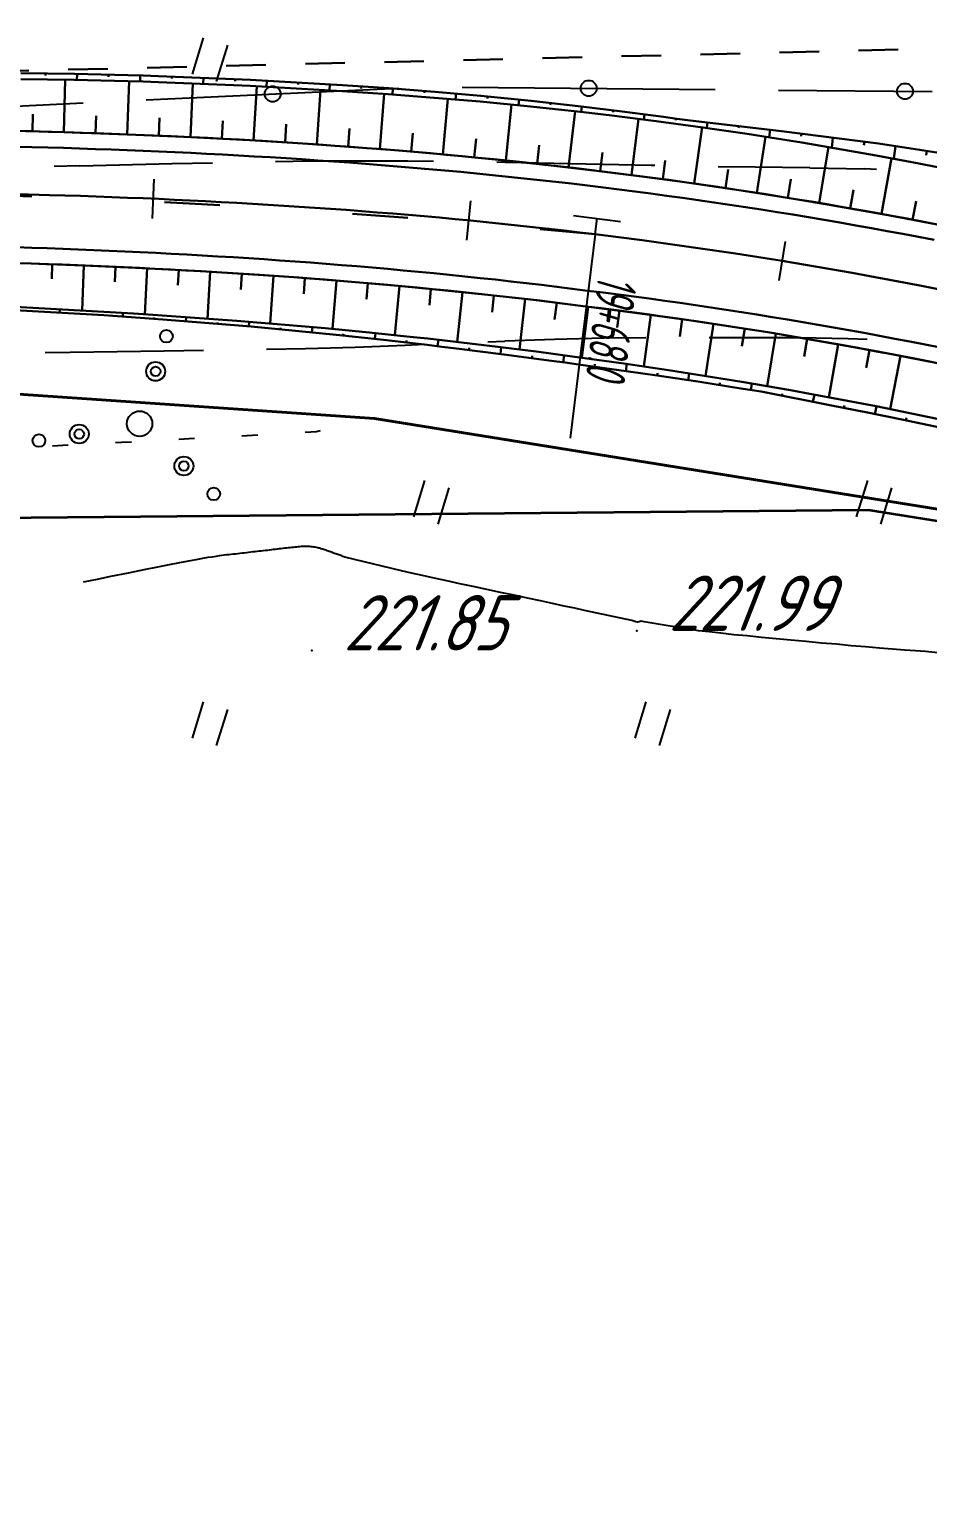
# Model space of a CAD drawing. Header units: millimetres. Extents: x -698 to 8131, y -704 to 4503.
# Drawn here: x 1151.6 to 1208.4, y 3636.2 to 3729.6 of the extents above; entities that cross this region are included whole.
import ezdxf

# ---------------------------------------------------------------- set-up
doc = ezdxf.new("R2010")
doc.units = ezdxf.units.MM
for name, pattern in [('CONTI', [0]), ('STRIHSMALL', [1, 0.5, -0.5]), ('STROT', [1.7, 0.5, -1.2])]:
    doc.linetypes.add(name, pattern=pattern)
for name, color, linetype, lineweight in [('10', 1, 'Continuous', 35), ('КОПИЯ_ОСЬ_13_ОТКОСЫ', 7, 'Continuous', 30), ('КОПИЯ_ОСЬ_ГРАНИЦЫ_ПОЛОС', 7, 'Continuous', 30), ('ОСЬ_ВЕРХ_ПОКРЫТИЯ_ГРАНИЦЫ_ПОЛОС', 7, 'Continuous', 30), ('ОСЬ_ВЕРХ_ПОКРЫТИЯ_ОСЬ', 1, 'Continuous', 30)]:
    doc.layers.add(name, color=color, linetype=linetype, lineweight=lineweight)
for name, color, linetype in [('_Ростелеком', 6, 'Continuous'), ('GOR_BDEFAULT', 212, 'CONTI'), ('PI_OTDEFAULT', 172, 'CONTI'), ('PI_TTDEFAULT', 5, 'CONTI'), ('PLN_O', 7, 'CONTI'), ('SIT_LDEFAULT', 7, 'CONTI'), ('USLZNDEFAULT', 7, 'CONTI'), ('ZAPSKDEFAULT', 7, 'CONTI'), ('Изменение выноски', 3, 'Continuous'), ('ОСЬ_ВЕРХ_ПОКРЫТИЯ_ПИКЕТЫ', 1, 'Continuous'), ('ОСЬ_ВЕРХ_ПОКРЫТИЯ_РАЗБИВКА_КРИВ', 1, 'Continuous'), ('разметка', 7, 'Continuous')]:
    doc.layers.add(name, color=color, linetype=linetype)
doc.styles.add('eskd', font='isocpeui.ttf', dxfattribs={"width": 1.2})
doc.styles.get("Standard").update_dxf_attribs({"font": 'isocpeui.ttf'})
doc.styles.add('STYLE1', font='isocpeui.ttf', dxfattribs={"width": 0.9})
doc.linetypes.add('кабель_связи_проект.', pattern='A,10,-1,["/",STYLE1,S=3,R=0,X=0,Y=-1.5],-4.1', length=15.1)

# ---------------------------------------------------------------- blocks, each defined once
blk = doc.blocks.new('BL_2011')
at = {"color": 0}
for p, q in [((0, 0), (0, 2.4)), ((1.6, 0), (1.6, 2.4))]:
    blk.add_line(p, q, dxfattribs=at)
blk = doc.blocks.new('BL_2010')
at = {"color": 0}
for centre, radius in [((0, 5.78), 0.4), ((0, 3.46), 0.6), ((0, 3.46), 0.3), ((0, 0), 0.8), ((-3.46, -1.74), 0.6), ((-3.46, -1.74), 0.3), ((3.46, -1.74), 0.6), ((3.46, -1.74), 0.3), ((-5.78, -2.88), 0.4), ((5.78, -2.88), 0.4)]:
    blk.add_circle(centre, radius, dxfattribs=at)

msp = doc.modelspace()

# ---------------------------------------------------------------- linework, layer by layer
at = {"layer": '10'}
msp.add_lwpolyline([(2162.783, 3383.774), (2086.083, 3399.104), (2023.843, 3412.104), (1914.293, 3434.964), (1842.823, 3450.024), (1748.353, 3469.324), (1605.033, 3494.404), (1606.563, 3488.914), (1596.893, 3490.534), (1543.043, 3509.994), (1510.863, 3521.344), (1481.723, 3540.654), (1368.533, 3619.734), (1289.903, 3664.834), (1246.893, 3688.964), (1228.043, 3695.534), (1204.683, 3699.254), (843.893, 3696.004)], dxfattribs=at)
at = {"layer": '_Ростелеком', "linetype": 'кабель_связи_проект.', "lineweight": 40, "ltscale": 0.25}
msp.add_lwpolyline([(1139.317, 3707.384), (1173.443, 3705.052), (1210.365, 3699.103), (1228.095, 3695.879), (1247.2, 3689.26), (1259.613, 3683.865), (1298.754, 3664.906), (1337.605, 3641.335), (1379.143, 3613.354), (1432.54, 3577.081), (1497.38, 3534.92), (1507.859, 3528.099), (1522.677, 3520.444), (1549.009, 3508.805), (1605.059, 3494.766), (1669.261, 3483.803), (1746.706, 3469.612), (1806.748, 3457.394), (1856.922, 3447.106), (1888.768, 3440.625), (1918.482, 3434.382), (2018.587, 3413.687), (2116.876, 3393.624), (2299.356, 3355.85)], dxfattribs=at)
at = {"layer": 'GOR_BDEFAULT', "color": 212, "elevation": 222, "flags": 128}
for points in [[(1233.859, 3685.17), (1233.789, 3685.27), (1233.689, 3685.37), (1233.579, 3685.49), (1233.449, 3685.61), (1233.289, 3685.75), (1233.099, 3685.89), (1232.869, 3686.04), (1232.599, 3686.2), (1232.289, 3686.36), (1231.929, 3686.53), (1231.509, 3686.7), (1231.039, 3686.87), (1230.499, 3687.05), (1229.889, 3687.23), (1229.219, 3687.41), (1228.469, 3687.59), (1227.649, 3687.77), (1226.779, 3687.95), (1225.859, 3688.12), (1224.909, 3688.29), (1223.919, 3688.46), (1222.919, 3688.63), (1221.919, 3688.79), (1220.909, 3688.94), (1219.919, 3689.08), (1218.949, 3689.22), (1218.009, 3689.35), (1217.109, 3689.47), (1216.259, 3689.58), (1215.479, 3689.67), (1214.759, 3689.76), (1214.099, 3689.83), (1213.489, 3689.9), (1212.929, 3689.95), (1212.409, 3690), (1211.899, 3690.05), (1211.409, 3690.09), (1210.929, 3690.12), (1210.449, 3690.16), (1209.949, 3690.19), (1209.429, 3690.23), (1208.879, 3690.26), (1208.289, 3690.31), (1207.649, 3690.35), (1206.949, 3690.41), (1206.189, 3690.47), (1205.369, 3690.53), (1204.499, 3690.61), (1203.589, 3690.68), (1202.659, 3690.77), (1201.709, 3690.85), (1200.739, 3690.94), (1199.779, 3691.03), (1198.839, 3691.12), (1197.909, 3691.21), (1197.009, 3691.3), (1196.159, 3691.38), (1195.349, 3691.47), (1194.609, 3691.55), (1193.929, 3691.62), (1190.499, 3692.2), (1190.309, 3692.24), (1190.179, 3692.2), (1190.069, 3692.18), (1189.959, 3692.2), (1189.839, 3692.23), (1189.709, 3692.27), (1186.729, 3692.91), (1186.119, 3693.05), (1185.439, 3693.19), (1184.699, 3693.35), (1183.929, 3693.51), (1183.109, 3693.69), (1182.269, 3693.87), (1181.409, 3694.05), (1180.549, 3694.24), (1179.689, 3694.42), (1178.839, 3694.6), (1178.019, 3694.78), (1177.219, 3694.95), (1176.479, 3695.12), (1175.779, 3695.27), (1175.149, 3695.41), (1171.559, 3696.29), (1171.499, 3696.31), (1171.429, 3696.33), (1171.369, 3696.36), (1171.309, 3696.38), (1171.239, 3696.4), (1171.179, 3696.42), (1171.119, 3696.45), (1171.049, 3696.47), (1170.989, 3696.5), (1170.919, 3696.52), (1170.849, 3696.54), (1170.789, 3696.57), (1170.719, 3696.59), (1170.649, 3696.62), (1170.579, 3696.64), (1170.509, 3696.67), (1170.439, 3696.69), (1170.369, 3696.72), (1170.299, 3696.74), (1170.219, 3696.77), (1170.149, 3696.79), (1170.079, 3696.81), (1169.999, 3696.84), (1169.919, 3696.86), (1169.849, 3696.88), (1169.769, 3696.89), (1169.689, 3696.91), (1169.609, 3696.92), (1169.519, 3696.93), (1169.439, 3696.94), (1169.349, 3696.95), (1169.259, 3696.96), (1169.179, 3696.96), (1169.079, 3696.96), (1168.989, 3696.96), (1168.899, 3696.95), (1168.799, 3696.95), (1168.709, 3696.94), (1168.609, 3696.93), (1168.509, 3696.92), (1168.399, 3696.91), (1168.299, 3696.9), (1168.189, 3696.89), (1168.089, 3696.88), (1167.979, 3696.87), (1167.869, 3696.85), (1167.749, 3696.84), (1167.639, 3696.83), (1167.519, 3696.81), (1167.399, 3696.8), (1167.289, 3696.79), (1167.159, 3696.77), (1167.039, 3696.76), (1166.919, 3696.74), (1166.789, 3696.73), (1166.669, 3696.71), (1166.539, 3696.7), (1166.409, 3696.68), (1166.279, 3696.67), (1166.149, 3696.65), (1166.019, 3696.64), (1165.889, 3696.62), (1165.749, 3696.61), (1165.619, 3696.59), (1165.479, 3696.58), (1165.339, 3696.56), (1165.209, 3696.54), (1165.069, 3696.53), (1164.929, 3696.51), (1164.789, 3696.5), (1164.649, 3696.48), (1164.509, 3696.47), (1164.369, 3696.45), (1164.229, 3696.43), (1164.089, 3696.42), (1163.939, 3696.4), (1163.789, 3696.38), (1163.619, 3696.36), (1163.419, 3696.33), (1163.179, 3696.29), (1162.899, 3696.25), (1162.559, 3696.19), (1162.149, 3696.12), (1161.679, 3696.03), (1161.119, 3695.92), (1160.459, 3695.79), (1159.709, 3695.65), (1158.849, 3695.47), (1157.859, 3695.27), (1156.749, 3695.05)], [(1156.749, 3695.05), (1155.909, 3694.87), (1155.019, 3694.69)]]:
    msp.add_lwpolyline(points, dxfattribs=at)
at = {"layer": 'PI_TTDEFAULT', "color": 5}
for p in [(1190.039, 3691.62, 221.987), (1169.479, 3690.38, 221.847)]:
    msp.add_point(p, dxfattribs=at)
at = {"layer": 'PLN_O'}
for p, q in [((1159.009, 3725.19), (1174.989, 3725.94)), ((1178.989, 3726), (1194.989, 3725.85)), ((1198.989, 3725.81), (1208.709, 3725.72)), ((1139.039, 3724.25), (1155.019, 3725))]:
    msp.add_line(p, q, dxfattribs=at)
for centre in [(1166.999, 3725.57), (1186.989, 3725.93), (1206.989, 3725.74)]:
    msp.add_circle(centre, 0.5, dxfattribs=at)
at = {"layer": 'SIT_LDEFAULT', "color": 7}
for p, q in [((1160.649, 3721.15), (1154.799, 3721.01)), ((1163.189, 3721.2), (1160.649, 3721.15)), ((1169.409, 3721.31), (1167.179, 3721.27)), ((1172.489, 3721.33), (1169.409, 3721.31)), ((1175.559, 3721.31), (1172.489, 3721.32)), ((1177.179, 3721.3), (1175.559, 3721.32)), ((1181.709, 3721.24), (1181.179, 3721.25)), ((1184.789, 3721.18), (1181.709, 3721.24)), ((1187.859, 3721.11), (1184.789, 3721.18)), ((1190.939, 3721.04), (1187.859, 3721.11)), ((1154.799, 3721.02), (1153.179, 3720.98)), ((1191.179, 3721.04), (1190.939, 3721.04)), ((1197.509, 3720.94), (1195.179, 3720.97)), ((1200.969, 3720.89), (1197.509, 3720.94)), ((1204.429, 3720.81), (1200.969, 3720.88)), ((1205.179, 3720.8), (1204.429, 3720.83)), ((1180.609, 3709.9), (1181.689, 3709.94)), ((1181.689, 3709.95), (1184.829, 3710.06)), ((1184.829, 3710.06), (1187.959, 3710.14)), ((1187.959, 3710.14), (1190.599, 3710.17)), ((1194.599, 3710.18), (1197.219, 3710.18)), ((1197.219, 3710.18), (1200.309, 3710.17)), ((1200.309, 3710.17), (1203.399, 3710.11)), ((1203.399, 3710.11), (1204.599, 3710.06)), ((1152.619, 3709.23), (1154.199, 3709.25)), ((1154.199, 3709.25), (1160.149, 3709.33)), ((1160.149, 3709.33), (1162.619, 3709.37)), ((1166.619, 3709.44), (1169.069, 3709.48)), ((1169.069, 3709.48), (1172.219, 3709.57)), ((1172.219, 3709.57), (1175.379, 3709.69)), ((1175.379, 3709.69), (1176.609, 3709.74)), ((1169.779, 3704.23), (1170.029, 3704.3)), ((1153.069, 3703.33), (1154.069, 3703.38)), ((1157.069, 3703.53), (1157.449, 3703.55)), ((1157.449, 3703.55), (1158.069, 3703.58)), ((1161.069, 3703.75), (1162.069, 3703.8)), ((1165.059, 3703.96), (1166.059, 3704.02)), ((1169.059, 3704.19), (1169.779, 3704.23))]:
    msp.add_line(p, q, dxfattribs=at)
at = {"layer": 'Изменение выноски', "color": 6, "linetype": 'STRIHSMALL', "lineweight": 30, "ltscale": 5}
msp.add_lwpolyline([(555.17, 3856.914), (603.757, 3813.368), (627.023, 3795.654), (684.937, 3757.458), (719.751, 3738.767), (749.124, 3728.928), (767.972, 3724.635), (788.332, 3723.459), (887.99, 3722.749), (1064.099, 3724.939), (1210.06, 3728.456), (1234.026, 3724.666), (1266.865, 3712.939), (1412.793, 3626.635), (1511.319, 3555.932), (1540.029, 3540.359), (1582.582, 3526.669), (1642.171, 3514.212), (1702.365, 3503.851), (1907.424, 3464.27), (1955.515, 3455.529)], dxfattribs=at)
at = {"layer": 'КОПИЯ_ОСЬ_13_ОТКОСЫ'}
for points in [[(1151.077, 3726.893), (1154.464, 3726.838), (1157.851, 3726.759), (1158.82, 3726.732), (1159.788, 3726.702), (1165.604, 3726.456), (1168.516, 3726.302), (1171.426, 3726.126), (1174.34, 3725.927), (1177.253, 3725.705), (1180.167, 3725.458), (1183.339, 3725.13), (1186.507, 3724.772), (1189.111, 3724.455), (1191.711, 3724.116), (1192.559, 3724.001), (1193.406, 3723.884), (1196.298, 3723.561), (1199.188, 3723.212), (1205.309, 3722.437), (1207.91, 3722.046), (1210.507, 3721.634)], [(1152.634, 3726.87), (1152.632, 3726.742)], [(1154.634, 3726.834), (1154.626, 3726.451)], [(1156.633, 3726.79), (1156.63, 3726.662)], [(1158.633, 3726.737), (1158.622, 3726.356)], [(1151.068, 3726.508), (1154.452, 3726.454), (1157.836, 3726.377), (1158.804, 3726.35), (1159.772, 3726.322), (1165.583, 3726.078), (1168.492, 3725.925), (1171.399, 3725.75), (1174.31, 3725.552), (1177.22, 3725.331), (1180.131, 3725.086), (1183.301, 3724.779), (1186.469, 3724.442), (1187.374, 3724.34), (1188.279, 3724.235), (1191.246, 3723.859), (1194.209, 3723.455), (1196.998, 3723.045), (1199.784, 3722.609), (1200.459, 3722.499), (1205.174, 3721.684), (1207.749, 3721.201), (1210.319, 3720.697)], [(1151.068, 3726.508), (1154.452, 3726.454), (1157.836, 3726.377), (1158.804, 3726.35), (1159.772, 3726.322), (1165.583, 3726.078), (1168.492, 3725.925), (1171.399, 3725.75), (1174.31, 3725.552), (1177.22, 3725.331), (1180.131, 3725.086), (1183.301, 3724.779), (1186.469, 3724.442), (1187.374, 3724.34), (1188.279, 3724.235), (1191.246, 3723.859), (1194.209, 3723.455), (1196.998, 3723.045), (1199.784, 3722.609), (1200.459, 3722.499), (1205.174, 3721.684), (1207.749, 3721.201), (1210.319, 3720.697)], [(1153.805, 3723.153), (1153.887, 3726.465)], [(1157.803, 3723.015), (1157.934, 3726.374)], [(1160.631, 3726.667), (1160.626, 3726.54)], [(1161.799, 3722.841), (1161.962, 3726.23)], [(1162.63, 3726.582), (1162.614, 3726.203)], [(1164.628, 3726.498), (1164.622, 3726.371)], [(1165.793, 3722.629), (1165.992, 3726.058)], [(1166.626, 3726.405), (1166.606, 3726.027)], [(1168.623, 3726.296), (1168.615, 3726.17)], [(1169.785, 3722.378), (1170.021, 3725.836)], [(1170.619, 3726.177), (1170.596, 3725.801)], [(1172.615, 3726.048), (1172.607, 3725.922)], [(1174.61, 3725.908), (1174.583, 3725.533)], [(1173.775, 3722.084), (1174.051, 3725.571)], [(1176.604, 3725.756), (1176.595, 3725.632)], [(1177.76, 3721.746), (1178.078, 3725.259)], [(1178.598, 3725.591), (1178.566, 3725.218)], [(1180.59, 3725.416), (1180.577, 3725.292)], [(1181.742, 3721.361), (1182.105, 3724.898)], [(1182.579, 3725.211), (1182.542, 3724.855)], [(1184.568, 3724.995), (1184.554, 3724.876)], [(1151.806, 3723.203), (1151.833, 3724.291)], [(1155.804, 3723.088), (1155.842, 3724.192)], [(1159.801, 3722.932), (1159.85, 3724.052)], [(1185.718, 3720.928), (1186.129, 3724.48)], [(1186.555, 3724.767), (1186.516, 3724.437)], [(1188.54, 3724.526), (1188.526, 3724.416)], [(1189.689, 3720.443), (1190.146, 3724.002)], [(1190.524, 3724.273), (1190.483, 3723.958)], [(1192.506, 3724.008), (1192.492, 3723.904)], [(1148.108, 3723.295), (1153.866, 3723.152), (1157.227, 3723.037), (1160.586, 3722.897), (1163.468, 3722.757), (1166.349, 3722.597), (1169.23, 3722.415), (1172.11, 3722.212), (1174.991, 3721.986), (1177.87, 3721.736), (1181.069, 3721.429), (1184.265, 3721.092), (1187.313, 3720.739), (1190.356, 3720.357), (1192.757, 3720.032), (1195.154, 3719.689), (1197.549, 3719.326), (1199.941, 3718.945), (1202.329, 3718.544), (1204.715, 3718.124), (1207.097, 3717.686), (1209.475, 3717.228)], [(1163.796, 3722.74), (1163.856, 3723.869)], [(1167.79, 3722.509), (1167.862, 3723.651)], [(1171.78, 3722.236), (1171.865, 3723.388)], [(1175.768, 3721.921), (1175.866, 3723.082)], [(1193.653, 3719.906), (1194.158, 3723.462)], [(1194.492, 3723.766), (1194.453, 3723.42)], [(1196.479, 3723.54), (1196.465, 3723.425)], [(1198.464, 3723.302), (1198.406, 3722.828)], [(1200.449, 3723.051), (1200.429, 3722.893)], [(1179.752, 3721.559), (1179.865, 3722.73)], [(1183.731, 3721.151), (1183.859, 3722.329)], [(1197.609, 3719.317), (1198.162, 3722.866)], [(1201.557, 3718.676), (1202.154, 3722.206)], [(1202.433, 3722.8), (1202.354, 3722.171)], [(1204.417, 3722.55), (1204.391, 3722.34)], [(1206.398, 3722.276), (1206.279, 3721.48)], [(1187.704, 3720.692), (1187.849, 3721.875)], [(1191.672, 3720.181), (1191.832, 3721.366)], [(1205.497, 3717.983), (1206.14, 3721.506)], [(1208.375, 3721.974), (1208.334, 3721.709)], [(1195.632, 3719.618), (1195.808, 3720.802)], [(1199.584, 3719.003), (1199.776, 3720.185)], [(1203.528, 3718.336), (1203.735, 3719.511)], [(1207.463, 3717.617), (1207.685, 3718.79)], [(1146.058, 3715.005), (1151.723, 3714.847), (1155.023, 3714.726), (1158.322, 3714.581), (1162.086, 3714.384), (1165.848, 3714.154), (1168.664, 3713.957), (1171.479, 3713.739), (1174.289, 3713.5), (1177.098, 3713.237), (1180.211, 3712.917), (1183.322, 3712.568), (1186.798, 3712.139), (1189.13, 3711.844), (1191.46, 3711.53), (1193.787, 3711.198), (1196.112, 3710.847), (1198.433, 3710.478), (1200.752, 3710.09), (1203.068, 3709.684), (1205.38, 3709.26), (1207.689, 3708.817), (1209.994, 3708.356)], [(1153.066, 3714.801), (1153.032, 3713.875)], [(1155.064, 3714.724), (1154.949, 3711.872)], [(1157.062, 3714.639), (1157.02, 3713.688)], [(1159.06, 3714.545), (1158.917, 3711.63)], [(1161.058, 3714.442), (1161.005, 3713.47)], [(1163.054, 3714.328), (1162.879, 3711.355)], [(1165.051, 3714.206), (1164.987, 3713.215)], [(1167.046, 3714.073), (1166.838, 3711.059)], [(1169.041, 3713.929), (1168.966, 3712.925)], [(1171.035, 3713.775), (1170.79, 3710.713)], [(1173.028, 3713.61), (1172.941, 3712.59)], [(1175.021, 3713.433), (1174.736, 3710.323)], [(1177.012, 3713.245), (1176.911, 3712.209)], [(1179.002, 3713.045), (1178.674, 3709.884)], [(1180.99, 3712.832), (1180.875, 3711.78)], [(1150.706, 3711.905), (1156.324, 3711.574), (1160.061, 3711.314), (1165.652, 3710.858), (1168.44, 3710.6), (1171.225, 3710.321), (1174.001, 3710.021), (1176.776, 3709.697), (1177.698, 3709.585), (1178.621, 3709.469), (1181.629, 3709.1), (1184.634, 3708.702), (1185.491, 3708.582), (1186.347, 3708.46), (1188.755, 3708.13), (1191.161, 3707.78), (1193.886, 3707.379), (1196.607, 3706.954), (1197.886, 3706.746), (1202.337, 3705.866), (1204.622, 3705.423), (1206.903, 3704.961), (1209.181, 3704.481)], [(1150.711, 3712.105), (1156.332, 3711.796), (1158.203, 3711.678), (1159.138, 3711.615), (1164.738, 3711.226), (1167.531, 3711.001), (1170.322, 3710.756), (1173.105, 3710.49), (1175.887, 3710.201), (1176.812, 3710.1), (1181.247, 3709.585), (1183.826, 3709.26), (1186.403, 3708.913), (1189.216, 3708.524), (1192.026, 3708.108), (1196.672, 3707.364), (1199.742, 3706.833), (1200.636, 3706.673), (1205.172, 3705.82), (1207.915, 3705.27), (1210.653, 3704.695)], [(1150.711, 3712.105), (1156.332, 3711.796), (1158.203, 3711.678), (1159.138, 3711.615), (1164.738, 3711.226), (1167.531, 3711.001), (1170.322, 3710.756), (1173.105, 3710.49), (1175.887, 3710.201), (1176.812, 3710.1), (1181.247, 3709.585), (1183.826, 3709.26), (1186.403, 3708.913), (1189.216, 3708.524), (1192.026, 3708.108), (1196.672, 3707.364), (1199.742, 3706.833), (1200.636, 3706.673), (1205.172, 3705.82), (1207.915, 3705.27), (1210.653, 3704.695)], [(1153.529, 3711.738), (1153.541, 3711.949)], [(1182.978, 3712.608), (1182.607, 3709.417)], [(1184.963, 3712.365), (1184.832, 3711.302)], [(1186.948, 3712.12), (1186.551, 3708.893)], [(1188.932, 3711.87), (1188.793, 3710.795)], [(1155.525, 3711.621), (1155.529, 3711.691)], [(1157.521, 3711.491), (1157.537, 3711.72)], [(1159.516, 3711.352), (1159.521, 3711.428)], [(1161.51, 3711.196), (1161.531, 3711.449)], [(1163.503, 3711.033), (1163.51, 3711.117)], [(1165.497, 3710.87), (1165.521, 3711.165)], [(1169.479, 3710.498), (1169.512, 3710.83)], [(1190.915, 3711.605), (1190.468, 3708.342)], [(1192.895, 3711.327), (1192.739, 3710.241)], [(1194.874, 3711.036), (1194.376, 3707.732)], [(1167.489, 3710.69), (1167.498, 3710.788)], [(1171.469, 3710.295), (1171.481, 3710.406)], [(1173.458, 3710.081), (1173.498, 3710.45)], [(1175.445, 3709.855), (1175.459, 3709.978)], [(1177.431, 3709.617), (1177.48, 3710.022)], [(1196.851, 3710.732), (1196.677, 3709.631)], [(1198.825, 3710.414), (1198.278, 3707.086)], [(1200.798, 3710.082), (1200.608, 3708.975)], [(1179.416, 3709.375), (1179.432, 3709.51)], [(1181.401, 3709.129), (1181.455, 3709.56)], [(1183.384, 3708.871), (1183.403, 3709.014)], [(1185.365, 3708.6), (1185.428, 3709.047)], [(1202.768, 3709.738), (1202.169, 3706.384)], [(1204.735, 3709.38), (1204.528, 3708.263)], [(1206.701, 3709.009), (1206.054, 3705.646)], [(1187.347, 3708.326), (1187.367, 3708.475)], [(1189.327, 3708.049), (1189.392, 3708.498)], [(1191.306, 3707.759), (1191.328, 3707.909)], [(1193.285, 3707.469), (1193.349, 3707.896)], [(1195.262, 3707.167), (1195.284, 3707.309)], [(1197.237, 3706.851), (1197.303, 3707.255)], [(1199.203, 3706.485), (1199.23, 3706.619)], [(1201.165, 3706.098), (1201.256, 3706.556)], [(1203.128, 3705.715), (1203.158, 3705.868)], [(1205.091, 3705.329), (1205.188, 3705.816)], [(1207.051, 3704.931), (1207.084, 3705.093)]]:
    msp.add_lwpolyline(points, dxfattribs=at)
at = {"layer": 'КОПИЯ_ОСЬ_ГРАНИЦЫ_ПОЛОС'}
for points in [[(1150.793, 3723.236), (1151.8, 3723.211), (1152.806, 3723.183), (1153.813, 3723.153), (1154.819, 3723.122), (1155.826, 3723.088), (1156.833, 3723.052), (1157.839, 3723.013), (1158.846, 3722.973), (1159.853, 3722.93), (1160.86, 3722.885), (1161.867, 3722.837), (1162.874, 3722.788), (1163.881, 3722.735), (1164.889, 3722.681), (1165.896, 3722.623), (1166.903, 3722.563), (1167.91, 3722.501), (1168.917, 3722.436), (1169.924, 3722.368), (1170.931, 3722.298), (1171.938, 3722.225), (1172.945, 3722.149), (1173.952, 3722.07), (1174.959, 3721.988), (1175.965, 3721.904), (1176.972, 3721.817), (1177.978, 3721.726), (1178.985, 3721.633), (1179.991, 3721.536), (1180.997, 3721.437), (1182.003, 3721.334), (1183.008, 3721.229), (1184.014, 3721.12), (1185.019, 3721.008), (1186.024, 3720.892), (1187.029, 3720.774), (1188.034, 3720.652), (1189.038, 3720.526), (1190.042, 3720.398), (1191.045, 3720.266), (1192.048, 3720.13), (1193.051, 3719.992), (1194.053, 3719.85), (1195.054, 3719.704), (1196.055, 3719.555), (1197.056, 3719.403), (1198.056, 3719.248), (1199.055, 3719.089), (1200.054, 3718.927), (1201.053, 3718.762), (1202.051, 3718.593), (1203.048, 3718.421), (1204.045, 3718.246), (1205.041, 3718.067), (1206.036, 3717.885), (1207.031, 3717.7), (1208.026, 3717.512), (1209.019, 3717.32)], [(1150.751, 3714.879), (1151.731, 3714.847), (1152.71, 3714.813), (1153.69, 3714.777), (1154.669, 3714.74), (1155.648, 3714.7), (1156.627, 3714.658), (1157.605, 3714.614), (1158.583, 3714.568), (1159.561, 3714.519), (1160.538, 3714.469), (1161.516, 3714.416), (1162.493, 3714.361), (1163.469, 3714.304), (1164.446, 3714.244), (1165.422, 3714.182), (1166.397, 3714.117), (1167.373, 3714.05), (1168.348, 3713.98), (1169.322, 3713.908), (1170.297, 3713.834), (1171.27, 3713.756), (1172.244, 3713.676), (1173.217, 3713.594), (1174.19, 3713.509), (1175.162, 3713.421), (1176.134, 3713.33), (1177.105, 3713.236), (1178.076, 3713.14), (1179.046, 3713.041), (1180.016, 3712.939), (1180.985, 3712.834), (1181.954, 3712.726), (1182.923, 3712.614), (1183.891, 3712.5), (1184.858, 3712.383), (1185.825, 3712.263), (1186.794, 3712.139), (1187.769, 3712.018), (1188.741, 3711.894), (1189.712, 3711.767), (1190.683, 3711.637), (1191.654, 3711.503), (1192.624, 3711.366), (1193.593, 3711.226), (1194.562, 3711.083), (1195.531, 3710.937), (1196.499, 3710.787), (1197.466, 3710.634), (1198.433, 3710.478), (1199.4, 3710.319), (1200.366, 3710.156), (1201.331, 3709.991), (1202.296, 3709.822), (1203.26, 3709.65), (1204.224, 3709.475), (1205.187, 3709.296), (1206.15, 3709.114), (1207.112, 3708.93), (1208.073, 3708.742), (1209.034, 3708.55)]]:
    msp.add_lwpolyline(points, dxfattribs=at)
at = {"layer": 'ОСЬ_ВЕРХ_ПОКРЫТИЯ_ГРАНИЦЫ_ПОЛОС', "linetype": 'Continuous'}
for points in [[(1150.794, 3723.236), (1151.8, 3723.211), (1152.806, 3723.183), (1153.813, 3723.153), (1154.819, 3723.122), (1155.826, 3723.088), (1156.833, 3723.052), (1157.84, 3723.013), (1158.847, 3722.973), (1159.854, 3722.93), (1160.861, 3722.885), (1161.868, 3722.837), (1162.875, 3722.788), (1163.882, 3722.735), (1164.889, 3722.68), (1165.896, 3722.623), (1166.903, 3722.563), (1167.91, 3722.501), (1168.917, 3722.436), (1169.924, 3722.368), (1170.931, 3722.298), (1171.938, 3722.225), (1172.945, 3722.149), (1173.952, 3722.07), (1174.959, 3721.988), (1175.965, 3721.904), (1176.972, 3721.817), (1177.979, 3721.726), (1178.985, 3721.633), (1179.991, 3721.536), (1180.997, 3721.437), (1182.003, 3721.334), (1183.009, 3721.229), (1184.014, 3721.12), (1185.02, 3721.008), (1186.025, 3720.892), (1187.029, 3720.774), (1188.034, 3720.652), (1189.038, 3720.526), (1190.042, 3720.398), (1191.046, 3720.266), (1192.048, 3720.13), (1193.051, 3719.992), (1194.053, 3719.85), (1195.055, 3719.704), (1196.056, 3719.555), (1197.056, 3719.403), (1198.056, 3719.248), (1199.056, 3719.089), (1200.055, 3718.927), (1201.053, 3718.762), (1202.051, 3718.593), (1203.048, 3718.421), (1204.045, 3718.246), (1205.041, 3718.067), (1206.037, 3717.885), (1207.032, 3717.7), (1208.026, 3717.512), (1209.02, 3717.32)], [(1208.828, 3716.338), (1207.838, 3716.529), (1206.847, 3716.717), (1205.855, 3716.902), (1204.863, 3717.083), (1203.87, 3717.261), (1202.877, 3717.436), (1201.883, 3717.608), (1200.888, 3717.776), (1199.893, 3717.94), (1198.897, 3718.102), (1197.901, 3718.26), (1196.904, 3718.415), (1195.907, 3718.567), (1194.909, 3718.715), (1193.911, 3718.86), (1192.912, 3719.001), (1191.913, 3719.139), (1190.913, 3719.274), (1189.913, 3719.406), (1188.913, 3719.534), (1187.912, 3719.659), (1186.911, 3719.781), (1185.909, 3719.899), (1184.907, 3720.014), (1183.905, 3720.126), (1182.903, 3720.234), (1181.9, 3720.34), (1180.897, 3720.442), (1179.894, 3720.541), (1178.891, 3720.637), (1177.888, 3720.73), (1176.884, 3720.82), (1175.88, 3720.908), (1174.877, 3720.992), (1173.873, 3721.073), (1172.869, 3721.152), (1171.864, 3721.227), (1170.86, 3721.3), (1169.856, 3721.371), (1168.851, 3721.438), (1167.847, 3721.503), (1166.842, 3721.565), (1165.838, 3721.625), (1164.833, 3721.682), (1163.829, 3721.737), (1162.824, 3721.789), (1161.819, 3721.839), (1160.815, 3721.886), (1159.81, 3721.931), (1158.805, 3721.974), (1157.801, 3722.014), (1156.796, 3722.052), (1155.791, 3722.088), (1154.787, 3722.122), (1153.782, 3722.154), (1152.778, 3722.183), (1151.774, 3722.211), (1150.769, 3722.236)]]:
    msp.add_lwpolyline(points, dxfattribs=at)
at = {"layer": 'ОСЬ_ВЕРХ_ПОКРЫТИЯ_ГРАНИЦЫ_ПОЛОС', "linetype": 'Continuous', "lineweight": 30}
for points in [[(1209.231, 3709.531), (1208.267, 3709.723), (1207.302, 3709.911), (1206.337, 3710.097), (1205.371, 3710.279), (1204.405, 3710.458), (1203.438, 3710.634), (1202.47, 3710.807), (1201.502, 3710.976), (1200.533, 3711.142), (1199.564, 3711.305), (1198.594, 3711.465), (1197.624, 3711.622), (1196.653, 3711.775), (1195.682, 3711.925), (1194.71, 3712.072), (1193.738, 3712.216), (1192.765, 3712.356), (1191.792, 3712.494), (1190.818, 3712.628), (1189.844, 3712.758), (1188.87, 3712.886), (1187.895, 3713.01), (1186.919, 3713.131), (1185.95, 3713.255), (1184.98, 3713.376), (1184.009, 3713.493), (1183.039, 3713.608), (1182.067, 3713.719), (1181.095, 3713.828), (1180.123, 3713.933), (1179.15, 3714.035), (1178.176, 3714.135), (1177.202, 3714.232), (1176.228, 3714.325), (1175.254, 3714.416), (1174.279, 3714.505), (1173.303, 3714.59), (1172.327, 3714.673), (1171.351, 3714.753), (1170.375, 3714.831), (1169.398, 3714.905), (1168.42, 3714.978), (1167.443, 3715.047), (1166.465, 3715.115), (1165.487, 3715.179), (1164.508, 3715.242), (1163.53, 3715.302), (1162.55, 3715.359), (1161.571, 3715.415), (1160.592, 3715.467), (1159.612, 3715.518), (1158.632, 3715.567), (1157.651, 3715.613), (1156.671, 3715.657), (1155.69, 3715.699), (1154.709, 3715.739), (1153.727, 3715.777), (1152.746, 3715.812), (1151.764, 3715.846), (1150.782, 3715.878)], [(1209.034, 3708.55), (1208.073, 3708.741), (1207.112, 3708.93), (1206.15, 3709.114), (1205.187, 3709.296), (1204.224, 3709.475), (1203.261, 3709.65), (1202.296, 3709.822), (1201.331, 3709.991), (1200.366, 3710.156), (1199.4, 3710.319), (1198.433, 3710.478), (1197.466, 3710.634), (1196.499, 3710.787), (1195.531, 3710.937), (1194.562, 3711.083), (1193.593, 3711.226), (1192.624, 3711.366), (1191.654, 3711.503), (1190.683, 3711.637), (1189.713, 3711.767), (1188.741, 3711.894), (1187.77, 3712.018), (1186.794, 3712.139), (1185.825, 3712.263), (1184.858, 3712.383), (1183.891, 3712.5), (1182.923, 3712.614), (1181.955, 3712.725), (1180.986, 3712.834), (1180.016, 3712.939), (1179.046, 3713.041), (1178.076, 3713.14), (1177.105, 3713.236), (1176.134, 3713.33), (1175.162, 3713.421), (1174.19, 3713.509), (1173.217, 3713.594), (1172.244, 3713.676), (1171.271, 3713.756), (1170.297, 3713.834), (1169.323, 3713.908), (1168.348, 3713.98), (1167.373, 3714.05), (1166.398, 3714.117), (1165.422, 3714.182), (1164.446, 3714.244), (1163.47, 3714.304), (1162.493, 3714.361), (1161.516, 3714.416), (1160.539, 3714.469), (1159.561, 3714.519), (1158.583, 3714.568), (1157.605, 3714.614), (1156.627, 3714.658), (1155.648, 3714.7), (1154.669, 3714.74), (1153.69, 3714.777), (1152.711, 3714.813), (1151.731, 3714.847), (1150.751, 3714.879)]]:
    msp.add_lwpolyline(points, dxfattribs=at)
at = {"layer": 'ОСЬ_ВЕРХ_ПОКРЫТИЯ_ОСЬ'}
msp.add_lwpolyline([(1150.903, 3719.232), (1152.88, 3719.179), (1153.869, 3719.15), (1154.857, 3719.118), (1155.846, 3719.085), (1156.834, 3719.049), (1157.822, 3719.011), (1158.81, 3718.971), (1159.799, 3718.929), (1160.787, 3718.884), (1161.774, 3718.837), (1162.762, 3718.788), (1163.75, 3718.737), (1164.737, 3718.683), (1165.725, 3718.626), (1166.712, 3718.568), (1167.699, 3718.506), (1168.686, 3718.442), (1169.673, 3718.376), (1170.66, 3718.307), (1171.646, 3718.235), (1172.632, 3718.161), (1173.618, 3718.084), (1174.604, 3718.004), (1175.59, 3717.921), (1176.575, 3717.836), (1177.56, 3717.748), (1178.545, 3717.657), (1179.529, 3717.562), (1180.513, 3717.465), (1181.497, 3717.365), (1182.481, 3717.262), (1183.464, 3717.156), (1184.447, 3717.047), (1185.43, 3716.935), (1186.412, 3716.819), (1187.394, 3716.7), (1187.394, 3716.7, -0.079736), (1278.74, 3690.321)], format="xyb", dxfattribs=at)
at = {"layer": 'ОСЬ_ВЕРХ_ПОКРЫТИЯ_ПИКЕТЫ'}
for p, q in [((1159.4, 3717.695), (1159.508, 3720.192)), ((1179.284, 3716.33), (1179.525, 3718.819)), ((1199.034, 3713.774), (1199.437, 3716.242))]:
    msp.add_line(p, q, dxfattribs=at)
at = {"layer": 'ОСЬ_ВЕРХ_ПОКРЫТИЯ_РАЗБИВКА_КРИВ'}
for p, q in [((1186.027, 3717.875), (1189.005, 3717.51)), ((1187.394, 3716.7), (1187.516, 3717.693)), ((1187.394, 3716.7), (1185.812, 3703.797))]:
    msp.add_line(p, q, dxfattribs=at)
at = {"layer": 'разметка', "linetype": 'STROT', "lineweight": 30, "ltscale": 7}
msp.add_lwpolyline([(466.865, 3921.648), (466.865, 3921.648, 0.010848), (512.36, 3874.567, 0.026039), (590.276, 3805.554, 0.004471), (613.924, 3787.094, 0.012597), (642.432, 3765.701, 0.122053), (777.244, 3714.201, 0.036279), (867.132, 3712.224), (1097.506, 3718.677, -0.037498), (1187.394, 3716.7, -0.079736), (1278.74, 3690.321, -0.037499), (1355.844, 3644.074), (1454.917, 3577.7, 0.037498), (1532.021, 3531.453, 0.023279), (1557.805, 3520.742, 0.037464), (1644.982, 3498.745), (2134.499, 3400.957), (2134.499, 3400.957)], format="xyb", dxfattribs=at)

# ---------------------------------------------------------------- block references
at = {"layer": 'USLZNDEFAULT', "color": 7, "rotation": 342.9999999999999}
msp.add_blockref('BL_2010', (1158.589, 3704.72), dxfattribs=at)
at = {"layer": 'ZAPSKDEFAULT', "color": 7, "rotation": 342.9999999999999}
for p in [(1161.929, 3726.83), (1175.929, 3698.83), (1203.929, 3698.83), (1161.929, 3684.83), (1189.929, 3684.83)]:
    msp.add_blockref('BL_2011', p, dxfattribs=at)

# ---------------------------------------------------------------- texts
at = {"layer": 'PI_OTDEFAULT', "color": 172, "style": 'eskd', "oblique": 10, "width": 0.8}
for s, p in [('221.99', (1192.029, 3691.62)), ('221.85', (1171.469, 3690.38))]:
    msp.add_text(s, height=3.5, dxfattribs=at).set_placement(p)
at = {"layer": 'ОСЬ_ВЕРХ_ПОКРЫТИЯ_РАЗБИВКА_КРИВ', "width": 0.6}
msp.add_text('19+68.0', height=2.5, rotation=263.01003, dxfattribs=at).set_placement((1187.586, 3714.158))

doc.saveas('drawing.dxf')
